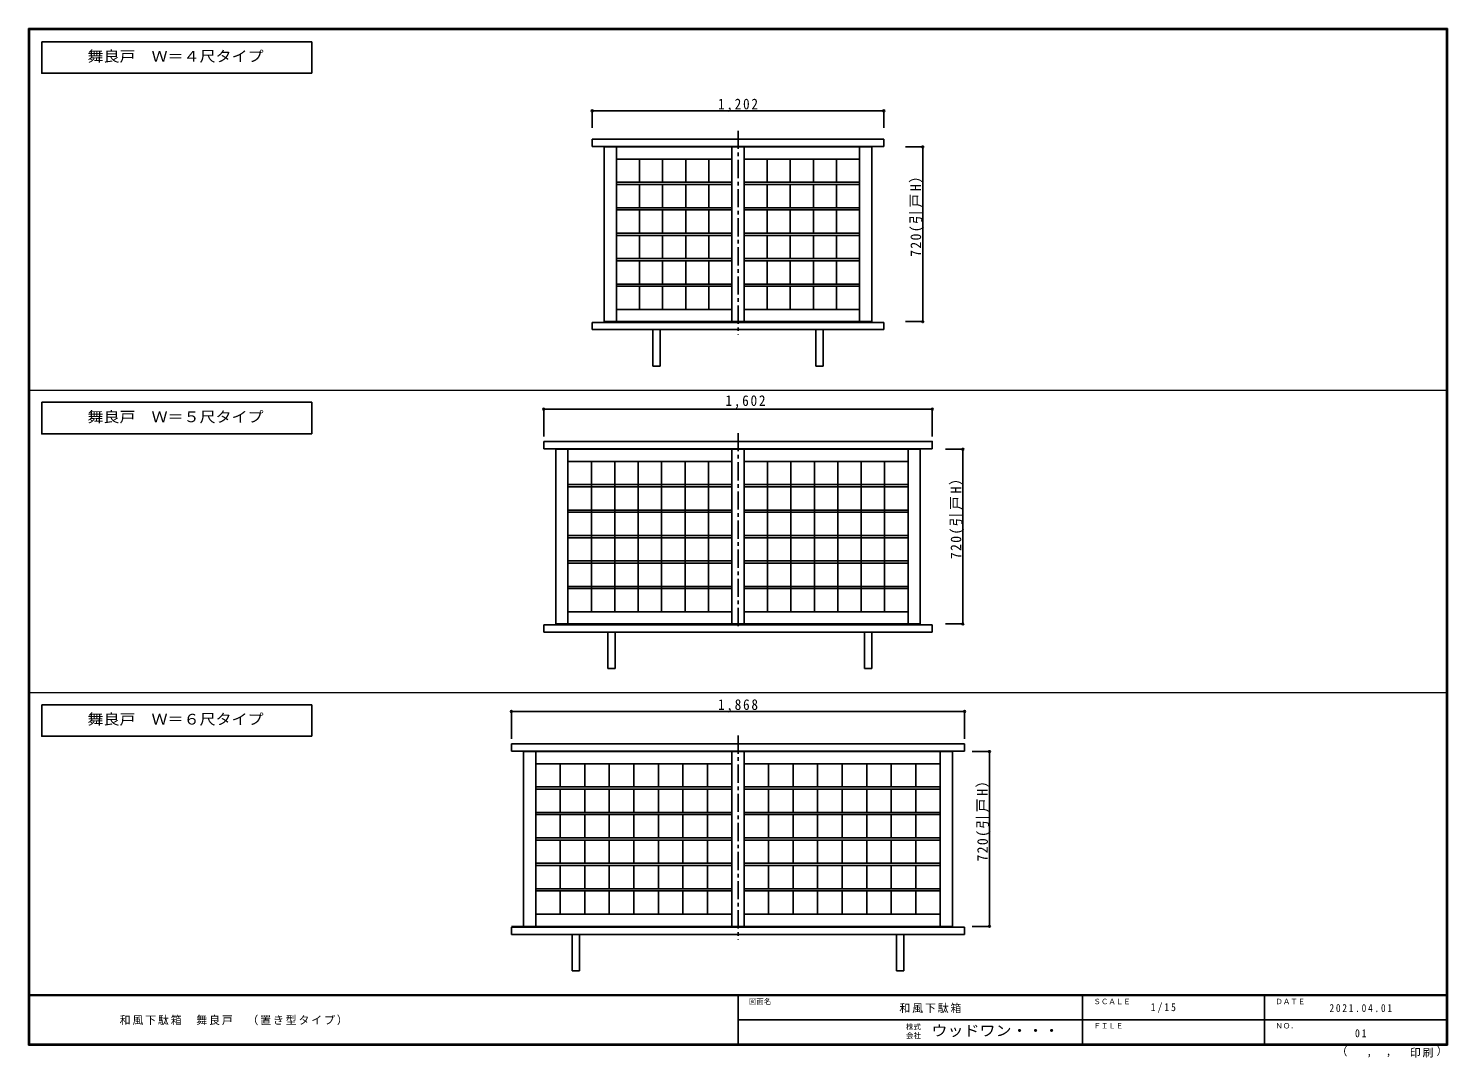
# Model space of a CAD drawing. Units: millimetres, scale not verified. Extents: x -2920 to 2930, y -2153 to 2088.
import ezdxf
from ezdxf.enums import TextEntityAlignment as Align

# ---------------------------------------------------------------- set-up
doc = ezdxf.new("R2010")
doc.units = ezdxf.units.MM
doc.header["$LTSCALE"] = 15
doc.header["$PDMODE"] = 32
doc.header["$PDSIZE"] = 7.5
doc.linetypes.add('CHAIN1', pattern=[8, 5, -1, 1, -1])
for name, color, linetype in [('2-0', 3, 'Continuous'), ('2-A', 7, 'Continuous'), ('F-1', 6, 'Continuous'), ('F-A', 7, 'Continuous')]:
    doc.layers.add(name, color=color, linetype=linetype)
doc.layers.add('2-2', color=7, linetype='Continuous', lineweight=18)
doc.styles.add('ＭＳ ゴシック', font='')
doc.styles.get('ＭＳ ゴシック').set_extended_font_data('MS Gothic')

msp = doc.modelspace()

# ---------------------------------------------------------------- linework, layer by layer
at = {"layer": '2-0', "color": 7}
for p, q in [((-596.04, 1747.73), (-596.04, 1677.34)), ((605.96, 1747.73), (605.96, 1677.34)), ((-596.04, 1631.1), (605.96, 1631.1)), ((555.96, 1599.1), (-546.04, 1599.1)), ((-546.04, 1599.1), (-546.04, 879.1)), ((-496.04, 1599.1), (-496.04, 879.1)), ((-20.04, 1599.1), (-20.04, 879.1)), ((-20.04, 1599.1), (-20.04, 879.1)), ((29.96, 1599.1), (29.96, 879.1)), ((29.96, 1599.1), (29.96, 879.1)), ((505.96, 1601.1), (505.96, 879.1)), ((555.96, 1599.1), (555.96, 879.1)), ((605.96, 1631.1), (605.96, 1601.1)), ((555.96, 879.1), (-546.04, 879.1)), ((-596.04, 876.1), (605.96, 876.1)), ((-596.04, 876.1), (-596.04, 846.1)), ((-596.04, 846.1), (605.96, 846.1)), ((-346.04, 846.1), (-346.04, 695.1)), ((-316.04, 846.1), (-316.04, 695.1)), ((325.96, 846.1), (325.96, 695.1)), ((355.96, 846.1), (355.96, 695.1)), ((605.96, 876.1), (605.96, 846.1)), ((-346.04, 695.1), (-316.04, 695.1)), ((325.96, 695.1), (355.96, 695.1)), ((-796.04, 518.74), (-796.04, 406.11)), ((805.96, 518.74), (805.96, 406.11)), ((-796.04, 385.27), (-796.04, 355.27)), ((805.96, 355.27), (-796.04, 355.27)), ((-696.04, 353.27), (-696.04, -366.73)), ((-20.04, 353.27), (-20.04, -366.73)), ((29.96, 353.27), (29.96, -366.73)), ((705.96, 353.27), (705.96, -366.73)), ((755.96, 353.27), (755.96, -366.73)), ((931.88, 353.27), (860.79, 353.27)), ((-20.04, 303.27), (-696.04, 303.27)), ((705.96, 303.27), (29.96, 303.27)), ((-20.04, -316.53), (-696.04, -316.53)), ((705.96, -316.53), (29.96, -316.53)), ((-796.04, -369.73), (-796.04, -399.73)), ((-796.04, -369.73), (805.96, -369.73)), ((-796.04, -399.73), (805.96, -399.73)), ((755.96, -366.73), (-746.04, -366.73)), ((-531.04, -399.73), (-531.04, -550.73)), ((-501.04, -399.73), (-501.04, -550.73)), ((525.96, -399.73), (525.96, -550.73)), ((555.96, -399.73), (555.96, -550.73)), ((805.96, -369.73), (805.96, -399.73)), ((931.88, -366.73), (860.79, -366.73)), ((-531.04, -550.73), (-501.04, -550.73)), ((525.96, -550.73), (555.96, -550.73)), ((-929.04, -727.1), (-929.04, -839.72)), ((938.96, -727.1), (938.96, -839.72)), ((-929.04, -860.56), (-929.04, -890.56)), ((-929.04, -860.56), (938.96, -860.56)), ((938.96, -860.56), (938.96, -890.56)), ((938.96, -890.56), (-929.04, -890.56)), ((888.96, -892.56), (-879.04, -892.56)), ((-879.04, -892.56), (-879.04, -1612.56)), ((-829.04, -892.56), (-829.04, -1612.56)), ((-20.04, -892.56), (-20.04, -1612.56)), ((29.96, -892.56), (29.96, -1612.56)), ((838.96, -892.56), (838.96, -1612.56)), ((888.96, -892.56), (888.96, -1612.56)), ((1041.47, -892.56), (970.37, -892.56)), ((-20.04, -942.56), (-829.04, -942.56)), ((838.96, -942.56), (29.96, -942.56)), ((-20.04, -1562.36), (-829.04, -1562.36)), ((838.96, -1562.36), (29.96, -1562.36)), ((888.96, -1612.56), (-929.04, -1612.56)), ((-929.04, -1615.56), (-929.04, -1645.56)), ((-929.04, -1615.56), (938.96, -1615.56)), ((938.96, -1615.56), (938.96, -1645.56)), ((1041.47, -1612.56), (970.37, -1612.56)), ((-929.04, -1645.56), (938.96, -1645.56)), ((-679.04, -1645.56), (-679.04, -1796.56)), ((-649.04, -1645.56), (-649.04, -1796.56)), ((658.96, -1645.56), (658.96, -1796.56)), ((688.96, -1645.56), (688.96, -1796.56)), ((-679.04, -1796.56), (-649.04, -1796.56)), ((688.96, -1796.56), (658.96, -1796.56))]:
    msp.add_line(p, q, dxfattribs=at)
at = {"layer": '2-0', "color": 4}
for p, q in [((-596.04, 1747.73), (605.96, 1747.73)), ((766.47, 1599.1), (695.37, 1599.1)), ((766.47, 1599.1), (766.47, 879.1)), ((766.47, 879.1), (695.37, 879.1)), ((-796.04, 518.74), (805.96, 518.74)), ((-20.04, 518.74), (755.96, 518.74)), ((931.88, 353.27), (931.88, -366.73)), ((938.96, -727.1), (-929.04, -727.1)), ((1041.47, -892.56), (1041.47, -1612.56))]:
    msp.add_line(p, q, dxfattribs=at)
at = {"layer": '2-0', "linetype": 'CHAIN1'}
for p, q in [((4.96, 1665.61), (4.96, 824.83)), ((4.96, 419.77), (4.96, -387.8)), ((4.96, -826.06), (4.96, -1666.84))]:
    msp.add_line(p, q, dxfattribs=at)
at = {"layer": '2-0'}
for p, q in [((-20.04, 1599.1), (-20.04, 879.1)), ((29.96, 1599.1), (29.96, 879.1)), ((-496.04, 1549.1), (-20.04, 1549.1)), ((-400.84, 1549.1), (-400.84, 1453.3)), ((-305.64, 1549.1), (-305.64, 1453.3)), ((-210.44, 1549.1), (-210.44, 1453.3)), ((-115.24, 1549.1), (-115.24, 1453.3)), ((505.96, 1549.1), (29.96, 1549.1)), ((125.16, 1549.1), (125.16, 1453.3)), ((220.36, 1549.1), (220.36, 1453.3)), ((315.56, 1549.1), (315.56, 1453.3)), ((410.76, 1549.1), (410.76, 1453.3)), ((-496.04, 1453.3), (-20.04, 1453.3)), ((-496.04, 1444.3), (-20.04, 1444.3)), ((-400.84, 1444.3), (-400.84, 1348.5)), ((-305.64, 1444.3), (-305.64, 1348.5)), ((-210.44, 1444.3), (-210.44, 1348.5)), ((-115.24, 1444.3), (-115.24, 1348.5)), ((505.96, 1453.3), (29.96, 1453.3)), ((505.96, 1444.3), (29.96, 1444.3)), ((125.16, 1444.3), (125.16, 1348.5)), ((220.36, 1444.3), (220.36, 1348.5)), ((315.56, 1444.3), (315.56, 1348.5)), ((410.76, 1444.3), (410.76, 1348.5)), ((-496.04, 1348.5), (-20.04, 1348.5)), ((505.96, 1348.5), (29.96, 1348.5)), ((-496.04, 1339.5), (-20.04, 1339.5)), ((-400.84, 1339.5), (-400.84, 1243.7)), ((-305.64, 1339.5), (-305.64, 1243.7)), ((-210.44, 1339.5), (-210.44, 1243.7)), ((-115.24, 1339.5), (-115.24, 1243.7)), ((505.96, 1339.5), (29.96, 1339.5)), ((125.16, 1339.5), (125.16, 1243.7)), ((220.36, 1339.5), (220.36, 1243.7)), ((315.56, 1339.5), (315.56, 1243.7)), ((410.76, 1339.5), (410.76, 1243.7)), ((-496.04, 1243.7), (-20.04, 1243.7)), ((-496.04, 1234.7), (-20.04, 1234.7)), ((-400.84, 1234.7), (-400.84, 1138.9)), ((-305.64, 1234.7), (-305.64, 1138.9)), ((-210.44, 1234.7), (-210.44, 1138.9)), ((-115.24, 1234.7), (-115.24, 1138.9)), ((505.96, 1243.7), (29.96, 1243.7)), ((505.96, 1234.7), (29.96, 1234.7)), ((125.16, 1234.7), (125.16, 1138.9)), ((220.36, 1234.7), (220.36, 1138.9)), ((315.56, 1234.7), (315.56, 1138.9)), ((410.76, 1234.7), (410.76, 1138.9)), ((-496.04, 1138.9), (-20.04, 1138.9)), ((-496.04, 1129.9), (-20.04, 1129.9)), ((-400.84, 1129.9), (-400.84, 1034.1)), ((-305.64, 1129.9), (-305.64, 1034.1)), ((-210.44, 1129.9), (-210.44, 1034.1)), ((-115.24, 1129.9), (-115.24, 1034.1)), ((505.96, 1138.9), (29.96, 1138.9)), ((505.96, 1129.9), (29.96, 1129.9)), ((125.16, 1129.9), (125.16, 1034.1)), ((220.36, 1129.9), (220.36, 1034.1)), ((315.56, 1129.9), (315.56, 1034.1)), ((410.76, 1129.9), (410.76, 1034.1)), ((-496.04, 1034.1), (-20.04, 1034.1)), ((-496.04, 1025.1), (-20.04, 1025.1)), ((-400.84, 1025.1), (-400.84, 929.3)), ((-305.64, 1025.1), (-305.64, 929.3)), ((-210.44, 1025.1), (-210.44, 929.3)), ((-115.24, 1025.1), (-115.24, 929.3)), ((505.96, 1034.1), (29.96, 1034.1)), ((505.96, 1025.1), (29.96, 1025.1)), ((125.16, 1025.1), (125.16, 929.3)), ((220.36, 1025.1), (220.36, 929.3)), ((315.56, 1025.1), (315.56, 929.3)), ((410.76, 1025.1), (410.76, 929.3)), ((-496.04, 929.3), (-20.04, 929.3)), ((505.96, 929.3), (29.96, 929.3)), ((-599.47, 303.27), (-599.47, -316.53)), ((-502.9, 303.27), (-502.9, -316.53)), ((-406.33, 303.27), (-406.33, -316.53)), ((-309.76, 303.27), (-309.76, -316.53)), ((-213.19, 303.27), (-213.19, -316.53)), ((-116.62, 303.27), (-116.62, -316.53)), ((126.53, 303.27), (126.53, -316.53)), ((223.1, 303.27), (223.1, -316.53)), ((319.67, 303.27), (319.67, -316.53)), ((416.24, 303.27), (416.24, -316.53)), ((512.81, 303.27), (512.81, -316.53)), ((609.38, 303.27), (609.38, -316.53)), ((-20.04, 207.47), (-696.04, 207.47)), ((-20.04, 198.47), (-696.04, 198.47)), ((705.96, 207.47), (29.96, 207.47)), ((705.96, 198.47), (29.96, 198.47)), ((-20.04, 102.67), (-696.04, 102.67)), ((-20.04, 93.67), (-696.04, 93.67)), ((705.96, 102.67), (29.96, 102.67)), ((705.96, 93.67), (29.96, 93.67)), ((-20.04, -2.13), (-696.04, -2.13)), ((-20.04, -11.13), (-696.04, -11.13)), ((705.96, -2.13), (29.96, -2.13)), ((705.96, -11.13), (29.96, -11.13)), ((-20.04, -106.93), (-696.04, -106.93)), ((-20.04, -115.93), (-696.04, -115.93)), ((705.96, -106.93), (29.96, -106.93)), ((705.96, -115.93), (29.96, -115.93)), ((-20.04, -211.73), (-696.04, -211.73)), ((-20.04, -220.73), (-696.04, -220.73)), ((705.96, -211.73), (29.96, -211.73)), ((705.96, -220.73), (29.96, -220.73)), ((-727.92, -942.56), (-727.92, -1038.36)), ((-626.79, -942.56), (-626.79, -1038.36)), ((-525.67, -942.56), (-525.67, -1038.36)), ((-424.54, -942.56), (-424.54, -1038.36)), ((-323.42, -942.56), (-323.42, -1038.36)), ((-222.29, -942.56), (-222.29, -1038.36)), ((-121.17, -942.56), (-121.17, -1038.36)), ((131.08, -942.56), (131.08, -1038.36)), ((232.21, -942.56), (232.21, -1038.36)), ((333.33, -942.56), (333.33, -1038.36)), ((434.46, -942.56), (434.46, -1038.36)), ((535.58, -942.56), (535.58, -1038.36)), ((636.71, -942.56), (636.71, -1038.36)), ((737.83, -942.56), (737.83, -1038.36)), ((-20.04, -1038.36), (-829.04, -1038.36)), ((-20.04, -1047.36), (-829.04, -1047.36)), ((-727.92, -1047.36), (-727.92, -1143.16)), ((-626.79, -1047.36), (-626.79, -1143.16)), ((-525.67, -1047.36), (-525.67, -1143.16)), ((-424.54, -1047.36), (-424.54, -1143.16)), ((-323.42, -1047.36), (-323.42, -1143.16)), ((-222.29, -1047.36), (-222.29, -1143.16)), ((-121.17, -1047.36), (-121.17, -1143.16)), ((838.96, -1038.36), (29.96, -1038.36)), ((838.96, -1047.36), (29.96, -1047.36)), ((131.08, -1047.36), (131.08, -1143.16)), ((232.21, -1047.36), (232.21, -1143.16)), ((333.33, -1047.36), (333.33, -1143.16)), ((434.46, -1047.36), (434.46, -1143.16)), ((535.58, -1047.36), (535.58, -1143.16)), ((636.71, -1047.36), (636.71, -1143.16)), ((737.83, -1047.36), (737.83, -1143.16)), ((-20.04, -1143.16), (-829.04, -1143.16)), ((-20.04, -1152.16), (-829.04, -1152.16)), ((-727.92, -1152.16), (-727.92, -1247.96)), ((-626.79, -1152.16), (-626.79, -1247.96)), ((-525.67, -1152.16), (-525.67, -1247.96)), ((-424.54, -1152.16), (-424.54, -1247.96)), ((-323.42, -1152.16), (-323.42, -1247.96)), ((-222.29, -1152.16), (-222.29, -1247.96)), ((-121.17, -1152.16), (-121.17, -1247.96)), ((838.96, -1143.16), (29.96, -1143.16)), ((838.96, -1152.16), (29.96, -1152.16)), ((131.08, -1152.16), (131.08, -1247.96)), ((232.21, -1152.16), (232.21, -1247.96)), ((333.33, -1152.16), (333.33, -1247.96)), ((434.46, -1152.16), (434.46, -1247.96)), ((535.58, -1152.16), (535.58, -1247.96)), ((636.71, -1152.16), (636.71, -1247.96)), ((737.83, -1152.16), (737.83, -1247.96)), ((-20.04, -1247.96), (-829.04, -1247.96)), ((-20.04, -1256.96), (-829.04, -1256.96)), ((-727.92, -1256.96), (-727.92, -1352.76)), ((-626.79, -1256.96), (-626.79, -1352.76)), ((-525.67, -1256.96), (-525.67, -1352.76)), ((-424.54, -1256.96), (-424.54, -1352.76)), ((-323.42, -1256.96), (-323.42, -1352.76)), ((-222.29, -1256.96), (-222.29, -1352.76)), ((-121.17, -1256.96), (-121.17, -1352.76)), ((838.96, -1247.96), (29.96, -1247.96)), ((838.96, -1256.96), (29.96, -1256.96)), ((131.08, -1256.96), (131.08, -1352.76)), ((232.21, -1256.96), (232.21, -1352.76)), ((333.33, -1256.96), (333.33, -1352.76)), ((434.46, -1256.96), (434.46, -1352.76)), ((535.58, -1256.96), (535.58, -1352.76)), ((636.71, -1256.96), (636.71, -1352.76)), ((737.83, -1256.96), (737.83, -1352.76)), ((-20.04, -1352.76), (-829.04, -1352.76)), ((-20.04, -1361.76), (-829.04, -1361.76)), ((-727.92, -1361.76), (-727.92, -1457.56)), ((-626.79, -1361.76), (-626.79, -1457.56)), ((-525.67, -1361.76), (-525.67, -1457.56)), ((-424.54, -1361.76), (-424.54, -1457.56)), ((-323.42, -1361.76), (-323.42, -1457.56)), ((-222.29, -1361.76), (-222.29, -1457.56)), ((-121.17, -1361.76), (-121.17, -1457.56)), ((838.96, -1352.76), (29.96, -1352.76)), ((838.96, -1361.76), (29.96, -1361.76)), ((131.08, -1361.76), (131.08, -1457.56)), ((232.21, -1361.76), (232.21, -1457.56)), ((333.33, -1361.76), (333.33, -1457.56)), ((434.46, -1361.76), (434.46, -1457.56)), ((535.58, -1361.76), (535.58, -1457.56)), ((636.71, -1361.76), (636.71, -1457.56)), ((737.83, -1361.76), (737.83, -1457.56)), ((-20.04, -1457.56), (-829.04, -1457.56)), ((838.96, -1457.56), (29.96, -1457.56)), ((-20.04, -1466.56), (-829.04, -1466.56)), ((-727.92, -1466.56), (-727.92, -1562.36)), ((-626.79, -1466.56), (-626.79, -1562.36)), ((-525.67, -1466.56), (-525.67, -1562.36)), ((-424.54, -1466.56), (-424.54, -1562.36)), ((-323.42, -1466.56), (-323.42, -1562.36)), ((-222.29, -1466.56), (-222.29, -1562.36)), ((-121.17, -1466.56), (-121.17, -1562.36)), ((838.96, -1466.56), (29.96, -1466.56)), ((131.08, -1466.56), (131.08, -1562.36)), ((232.21, -1466.56), (232.21, -1562.36)), ((333.33, -1466.56), (333.33, -1562.36)), ((434.46, -1466.56), (434.46, -1562.36)), ((535.58, -1466.56), (535.58, -1562.36)), ((636.71, -1466.56), (636.71, -1562.36)), ((737.83, -1466.56), (737.83, -1562.36))]:
    msp.add_line(p, q, dxfattribs=at)
at = {"layer": '2-0', "color": 7}
for points in [[(-596.04, 1631.1), (-596.04, 1601.1), (605.96, 1601.1)], [(-796.04, 385.27), (805.96, 385.27), (805.96, 355.27)], [(755.96, 353.27), (-746.04, 353.27), (-746.04, -366.73)]]:
    msp.add_lwpolyline(points, dxfattribs=at)
at = {"layer": '2-0', "color": 4}
for p in [(-596.04, 1747.73), (605.96, 1747.73), (766.47, 1599.1), (766.47, 879.1), (-796.04, 518.74), (805.96, 518.74), (931.88, 353.27), (931.88, -366.73), (-929.04, -727.1), (938.96, -727.1), (1041.47, -892.56), (1041.47, -1612.56)]:
    msp.add_point(p, dxfattribs=at)
at = {"layer": '2-2'}
for p, q in [((-2920.04, 596.67), (2929.96, 596.67)), ((-2920.04, -649.17), (2929.96, -649.17))]:
    msp.add_line(p, q, dxfattribs=at)
at = {"layer": '2-A'}
for p, q in [((-2865.04, 2032.5), (-1751.85, 2032.5)), ((-1751.85, 2032.5), (-1751.85, 1902.5)), ((-2865.04, 546.67), (-1751.85, 546.67)), ((-1751.85, 546.67), (-1751.85, 416.67)), ((-2865.04, -699.17), (-1751.85, -699.17)), ((-1751.85, -699.17), (-1751.85, -829.17))]:
    msp.add_line(p, q, dxfattribs=at)
for points in [[(-2865.04, 2032.5), (-2865.04, 1902.5), (-1751.85, 1902.5)], [(-2865.04, 546.67), (-2865.04, 416.67), (-1751.85, 416.67)], [(-2865.04, -699.17), (-2865.04, -829.17), (-1751.85, -829.17)]]:
    msp.add_lwpolyline(points, dxfattribs=at)
at = {"layer": 'F-1'}
for p, q in [((-2920.04, 2087.5), (-2920.04, -2102.5)), ((-2920.04, 2087.5), (2929.96, 2087.5)), ((-2920.04, 2085), (2929.96, 2085)), ((-2920.04, 2082.5), (2929.96, 2082.5)), ((-2917.54, 2087.5), (-2917.54, -2102.5)), ((-2915.04, 2087.5), (-2915.04, -2102.5)), ((2924.96, 2087.5), (2924.96, -2102.5)), ((2927.46, 2087.5), (2927.46, -2102.5)), ((2929.96, 2087.5), (2929.96, -2102.5)), ((2929.96, -1895), (-2920.04, -1895)), ((2929.96, -1897.5), (-2920.04, -1897.5)), ((4.96, -1897.5), (4.96, -2097.5)), ((1424.96, -1897.5), (1424.96, -2097.5)), ((2174.96, -1897.5), (2174.96, -2097.5)), ((4.96, -1997.5), (2924.96, -1997.5)), ((2929.96, -2097.5), (-2920.04, -2097.5)), ((2929.96, -2100), (-2920.04, -2100)), ((2929.96, -2102.5), (-2920.04, -2102.5))]:
    msp.add_line(p, q, dxfattribs=at)

# ---------------------------------------------------------------- texts
at = {"layer": '2-0', "color": 7, "char_height": 43.99, "attachment_point": 7, "style": 'ＭＳ ゴシック'}
for s, insert in [('\\T1.28;\\W0.9;1,202', (-77.54, 1742.73)), ('\\T1.28;\\W0.9;1,602', (-46.61, 520.49)), ('\\T1.28;\\W0.9;1,868', (-77.54, -732.1))]:
    msp.add_mtext(s, dxfattribs=dict(at, insert=insert))
at = {"layer": '2-0', "color": 7, "char_height": 43.99, "attachment_point": 7, "rotation": 90, "style": 'ＭＳ ゴシック'}
for insert in [(771.47, 1145.98), (936.88, -99.85), (1046.47, -1345.69)]:
    msp.add_mtext('\\T1.19;\\W0.95;720(引戸H）', dxfattribs=dict(at, insert=insert))
at = {"layer": '2-A', "style": 'ＭＳ ゴシック', "width": 1.1}
for s, p in [('舞良戸\u3000Ｗ＝４尺タイプ', (-2676.43, 1937.5)), ('舞良戸\u3000Ｗ＝５尺タイプ', (-2676.43, 451.67)), ('舞良戸\u3000Ｗ＝６尺タイプ', (-2676.43, -794.17))]:
    msp.add_text(s, height=43.99, dxfattribs=at).set_placement(p, align=Align.BOTTOM_LEFT)
at = {"layer": 'F-A', "style": 'ＭＳ ゴシック'}
for s, height, p in [('図面名', 21.99, (49.96, -1940)), ('ＳＣＡＬＥ', 21.99, (1469.96, -1940)), ('ＤＡＴＥ', 21.99, (2219.96, -1940)), ('株式', 21.99, (697.46, -2044.5)), ('ＦＩＬＥ', 21.99, (1469.96, -2040)), ('ＮＯ．', 21.99, (2219.96, -2040)), ('会社', 21.99, (697.46, -2080.5)), ('（', 32.99, (2471.98, -2154.16)), ('）', 32.99, (2884.16, -2152.07)), (',', 32.99, (2595.6, -2154.16)), (',', 32.99, (2675.06, -2152.76))]:
    msp.add_text(s, height=height, dxfattribs=at).set_placement(p, align=Align.BOTTOM_LEFT)
at = {"layer": 'F-A', "style": 'ＭＳ ゴシック', "width": 1.1}
msp.add_text('ウッドワン・・・', height=43.99, dxfattribs=at).set_placement((802.46, -2077.5), align=Align.BOTTOM_LEFT)
at = {"layer": 'F-A', "char_height": 32.99, "attachment_point": 7, "style": 'ＭＳ ゴシック'}
for s, insert in [('\\T1.17;和風下駄箱', (670.17, -1970)), ('\\T1.38;\\W0.9;1/15', (1706.21, -1970)), ('\\T1.17;和風下駄箱\u3000舞良戸\u3000（置き型タイプ）', (-2543.81, -2020)), ('\\T1.39;\\W0.85;2021.04.01', (2443.08, -1966.25)), ('\\T1.36;\\W0.9;01', (2548.08, -2070)), ('\\T1.17;印刷', (2774.03, -2153.46))]:
    msp.add_mtext(s, dxfattribs=dict(at, insert=insert))

doc.saveas('drawing.dxf')
